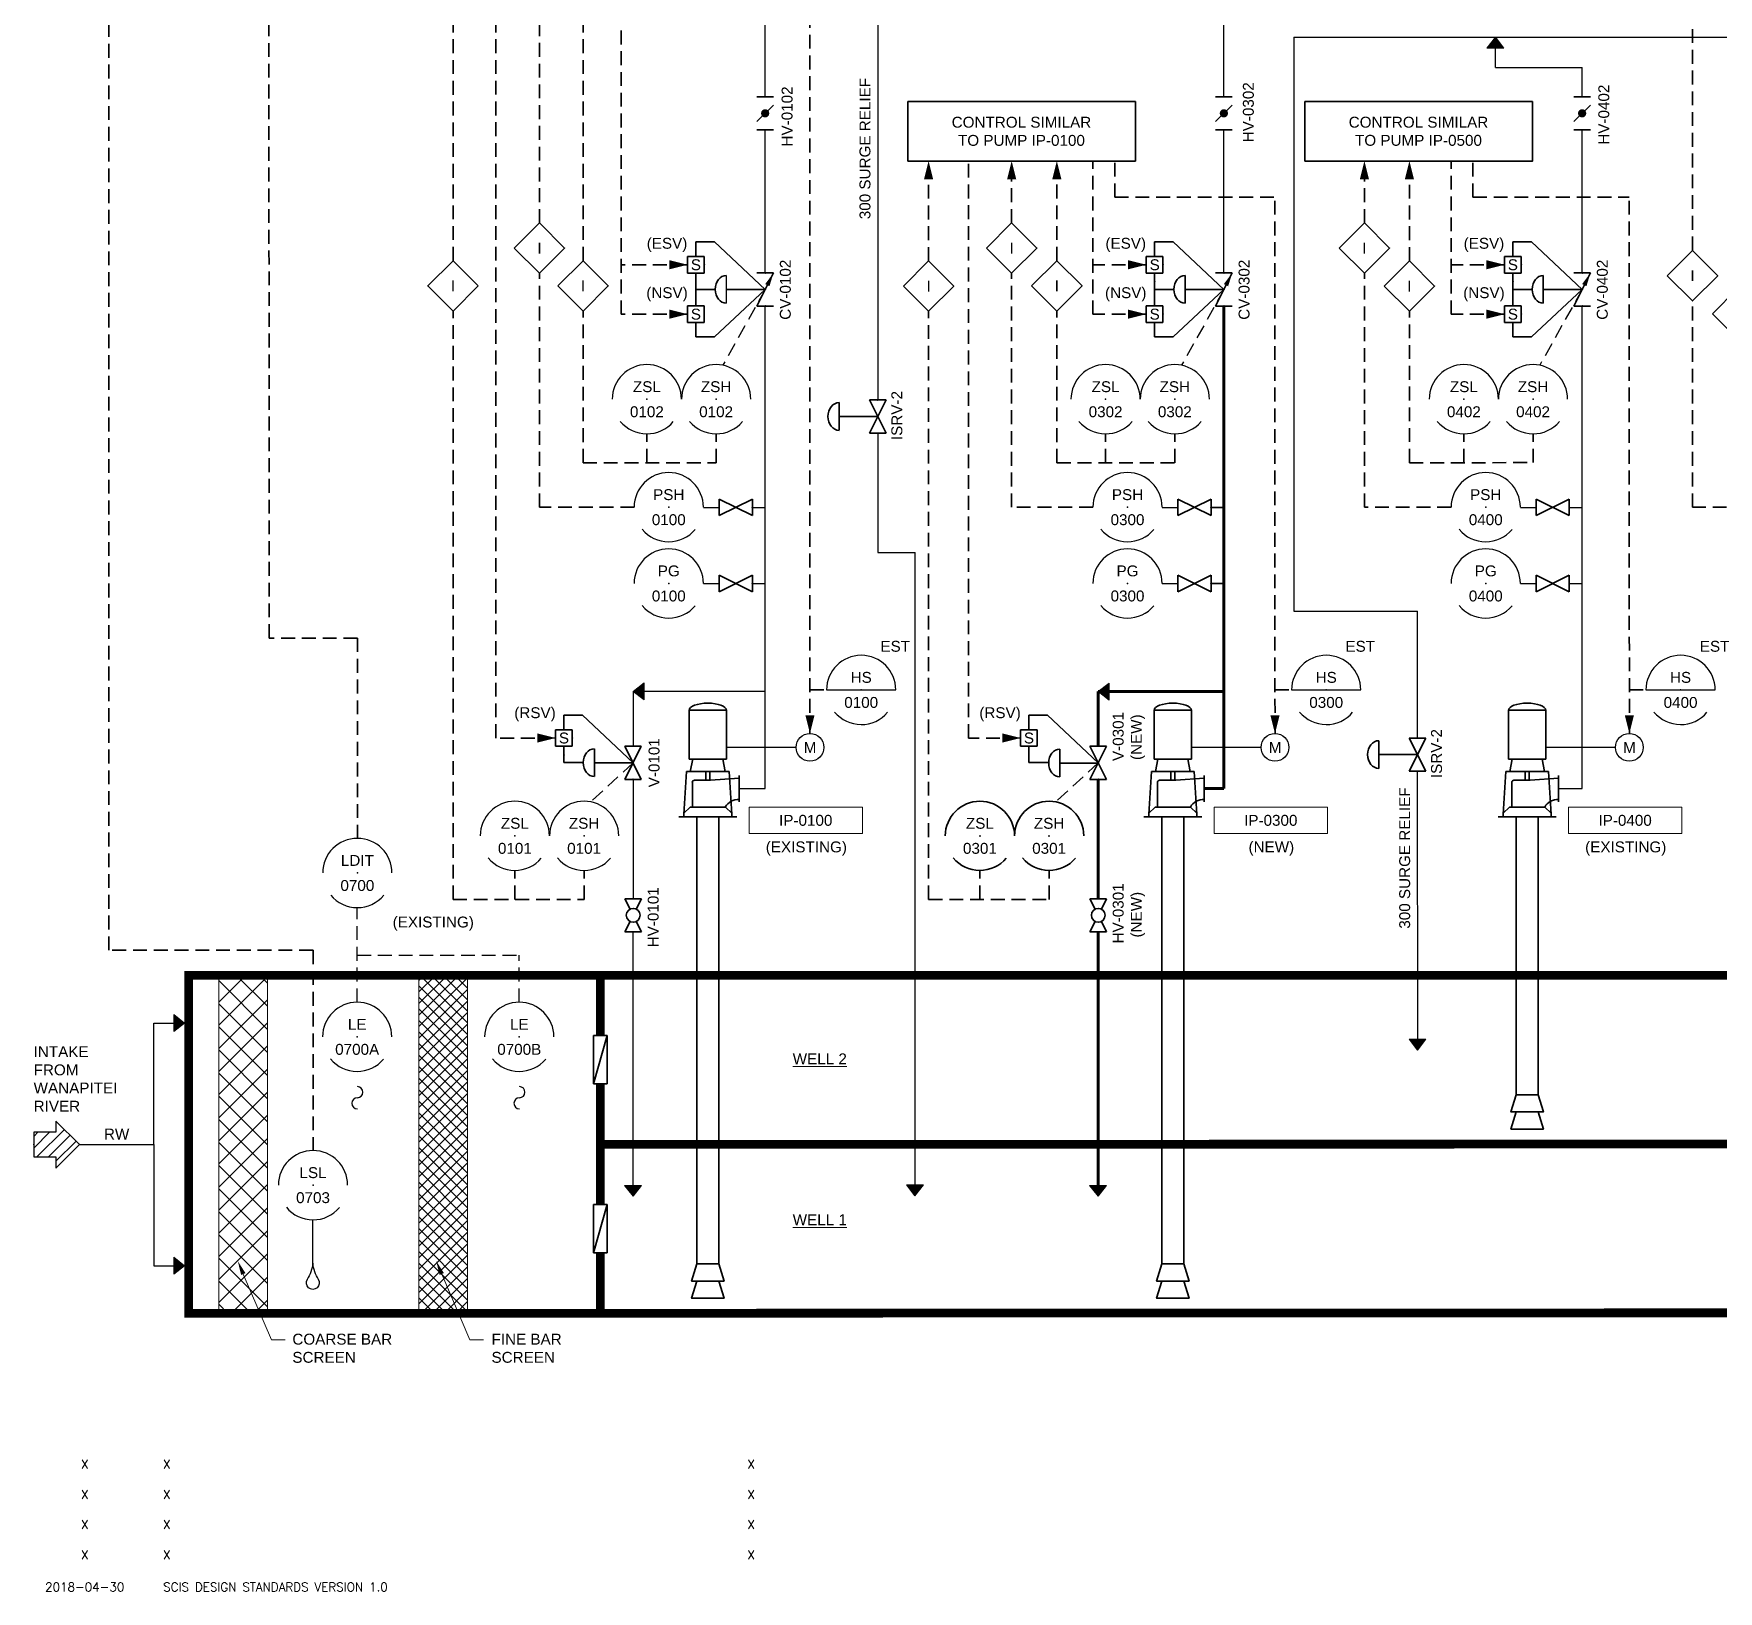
# Paper-space layout '11-Example P&ID with Typical IO and Controls- A1 Sheet' of a CAD drawing. Extents: x 47 to 819, y 21 to 569.
# Drawn here: x 47.3 to 433.7, y 22.5 to 379.9 of the extents above; entities that cross this region are included whole.
import ezdxf
from ezdxf.enums import TextEntityAlignment as Align

# ---------------------------------------------------------------- set-up
doc = ezdxf.new("R2010")
doc.units = 0
doc.linetypes.add('HIDDEN2', pattern=[4.7625, 3.175, -1.5875])
doc.layers.add('BOR-A1', color=7, linetype='Continuous')
for name, color, linetype, lineweight in [('D-EQPM', 4, 'Continuous', 35), ('D-EQPM-EXST', 252, 'Continuous', 35), ('D-MAJOR', 6, 'Continuous', 70), ('D-MINOR', 4, 'Continuous', 35), ('D-MINOR-EXST', 252, 'Continuous', 25), ('D-VALV', 4, 'Continuous', 35), ('D-VALV-EXST', 252, 'Continuous', 35), ('G-ANNO-SYMB', 1, 'Continuous', 13), ('G-ANNO-SYMB-EXST', 252, 'Continuous', 13), ('G-ANNO-TXNT-EXST', 252, 'Continuous', 13), ('N-ANNO-TEXT', 3, 'Continuous', 18), ('N-INST', 4, 'Continuous', 35), ('N-INST-EXST', 252, 'Continuous', 25), ('N-SGNL-ELEC', 4, 'HIDDEN2', 35), ('N-SGNL-ELEC-EXST', 252, 'HIDDEN2', 25)]:
    doc.layers.add(name, color=color, linetype=linetype, lineweight=lineweight)
doc.styles.add('_CGS_2-5_NOTES', font='arial.ttf', dxfattribs={"height": 2.5})
doc.styles.add('_CGS_2-5_SYMBOL', font='arial.ttf', dxfattribs={"height": 2.5})
doc.styles.add('STD2-0', font='simplex.shx', dxfattribs={"height": 2})
doc.styles.add('T1_2_5', font='arial.ttf', dxfattribs={"height": 2.5})

# ---------------------------------------------------------------- blocks, each defined once
blk = doc.blocks.new('_N_INST_FIELD_OP ACCESS')
for start, end in [(0, 180), (219.6995, 319.7606)]:
    blk.add_arc((0, 0), 7.94, start, end)
blk.add_point((0, 0))
at = {"style": '_CGS_2-5_SYMBOL'}
blk.add_attdef('ABB', (4.41, 8.76), '', height=2.5, dxfattribs=at)
for tag, p in [('TAG', (0, 1.63)), ('NO', (0, -4.12))]:
    blk.add_attdef(tag, text='', height=2.5, dxfattribs=at).set_placement(p, align=Align.CENTER)
blk = doc.blocks.new('_D_METER_LEVEL ULTRASOUND')
for centre, radius, start, end in [((0, 0), 7.94, 0, 180), ((0, 0), 7.94, 219.6995, 319.7606), ((0.04, -12.7), 1.27, 270, 90), ((0.04, -15.24), 1.27, 90, 270)]:
    blk.add_arc(centre, radius, start, end)
blk.add_point((0, 0))
at = {"style": '_CGS_2-5_SYMBOL'}
blk.add_attdef('ABB', (4.41, 8.76), '', height=2.5, dxfattribs=at)
for tag, p in [('TAG', (0, 1.63)), ('NO', (0, -4.12))]:
    blk.add_attdef(tag, text='', height=2.5, dxfattribs=at).set_placement(p, align=Align.CENTER)
blk = doc.blocks.new('_D_GATE_SLUICE - NORMALLY OPEN')
for p, q in [((0, 0), (11.1, 3.175)), ((0, 3.175), (11.1, 3.175)), ((0, 0), (0, 3.175)), ((11.1, 0), (0, 0)), ((11.1, 3.175), (11.1, 0))]:
    blk.add_line(p, q)
blk = doc.blocks.new('_D_VALVE_BUTTERFLY')
h = blk.add_hatch(color=256)
edge = h.paths.add_edge_path()
edge.add_arc((3.81, 0.02), 0.953, 180, 540)
for p, q in [((0, 1.91), (0, -1.9)), ((1.91, 1.91), (5.72, -1.9)), ((7.62, 1.91), (7.62, -1.9))]:
    blk.add_line(p, q)
for p in [(3.81, 0), (0, -0.02), (7.62, -0.02)]:
    blk.add_point(p)
blk = doc.blocks.new('_D_PUMP_VERTICAL TURBINE')
for p, q in [((-11.47, 17.97), (-11.47, 6.74)), ((-2.93, 17.97), (-11.47, 17.97)), ((-2.93, 6.74), (-2.93, 17.97)), ((-12.69, -5.85), (-12.08, 3.9)), ((-12.08, 3.9), (-2.32, 3.9)), ((-11.47, 6.74), (-2.93, 6.74)), ((-10.61, 6.74), (-11.21, 3.9)), ((-7.64, 1.94), (-7.64, 3.9)), ((-6.75, 1.94), (-6.75, 3.9)), ((-3.78, 6.74), (-3.19, 3.9)), ((-1.71, -5.85), (-2.32, 3.9)), ((-10.74, -4.23), (-10.74, 1.41)), ((-10.22, 1.94), (-6.54, 1.94)), ((-6.54, 1.94), (0, 2.41)), ((0, -3.02), (0, 3.02)), ((-0.57, -6.49), (-13.82, -6.49)), ((-12.69, -6.49), (-12.69, -5.85)), ((-12.68, -5.63), (-11.23, -4.23)), ((-11.23, -4.23), (-3.17, -4.23)), ((-1.72, -5.63), (-3.17, -4.23)), ((-1.71, -6.49), (-1.71, -5.85))]:
    blk.add_line(p, q)
blk.add_arc((-10.22, 1.41), 0.528, 90, 180)
at = {"extrusion": (0, 0, -1)}
blk.add_ellipse((-7.2, 17.97), major_axis=(4.27, 0), ratio=0.386284, start_param=3.141593, end_param=6.283185, dxfattribs=at)
blk.add_ellipse((-0.21, -5.85), major_axis=(-2.39, 2.39), ratio=1, start_param=-0.846486, end_param=0.286057)
at = {"style": '_CGS_2-5_SYMBOL'}
blk.add_attdef('XX', text='', height=2.5, dxfattribs=at).set_placement((0.15, -6.59), align=Align.TOP_LEFT)
blk = doc.blocks.new('_D_VALVE_BALL - NORMALLY OPEN')
for p, q in [((2.39, 0.71), (0, 1.9)), ((0, 1.9), (0, -1.9)), ((5.23, 0.71), (7.62, 1.9)), ((7.62, 1.9), (7.62, -1.9)), ((0, -1.9), (2.39, -0.71)), ((7.62, -1.9), (5.23, -0.71))]:
    blk.add_line(p, q)
blk.add_circle((3.81, 0), 1.59)
for p in [(0, 0), (7.62, 0)]:
    blk.add_point(p)
blk = doc.blocks.new('_D_VALVE_GATE')
for p, q in [((7.62, -1.905), (0, 1.905)), ((0, 1.905), (0, -1.905)), ((0, -1.905), (7.62, 1.905)), ((7.62, 1.905), (7.62, -1.905))]:
    blk.add_line(p, q)
for p in [(0, 0), (3.81, 0), (7.62, 0)]:
    blk.add_point(p)
blk = doc.blocks.new('_D_VALVE_CHECK')
for p, q in [((0, -1.905), (0, 1.905)), ((0, 1.905), (7.62, -1.905)), ((7.62, -1.905), (7.62, 1.905))]:
    blk.add_line(p, q)
for p in [(0, 0), (3.81, 0), (7.62, 0)]:
    blk.add_point(p)
blk.add_solid([(4.5466, -0.9652), (7.62, -1.905), (5.0292, 0.0254)])
blk = doc.blocks.new('_N_INST_PANEL_OP ACCESS')
blk.add_line((-7.95, 0), (7.95, 0))
for start, end in [(0, 180), (219.6995, 319.7606)]:
    blk.add_arc((0, 0), 7.94, start, end)
at = {"ltscale": 0.0508}
blk.add_point((0, 0), dxfattribs=at)
at = {"style": '_CGS_2-5_SYMBOL'}
blk.add_attdef('ABB', (4.41, 8.76), '', height=2.5, dxfattribs=at)
for tag, p in [('TAG', (0, 1.63)), ('NO', (0, -4.12))]:
    blk.add_attdef(tag, text='', height=2.5, dxfattribs=at).set_placement(p, align=Align.CENTER)
blk = doc.blocks.new('I-INST-LEVEL-FLOAT')
at = {"linetype": 'Continuous'}
for centre, radius, start, end in [((-24, 2.7), 24.1, 328.3026, 353.5458), ((24, 2.7), 24.1, 186.4542, 211.6974), ((0, -12), 4, 146.905, 33.095)]:
    blk.add_arc(centre, radius, start, end, dxfattribs=at)
at = {"style": 'T1_2_5'}
for tag, p in [('DESCRIPTION_LEFT1', (-7, -4)), ('DESCRIPTION_LEFT2', (-7, -8)), ('DESCRIPTION_LEFT3', (-7, -12))]:
    blk.add_attdef(tag, text='', height=2.5, dxfattribs=at).set_placement(p, align=Align.MIDDLE_RIGHT)
for tag, p in [('DESCRIPTION_RIGHT1', (7, -4)), ('DESCRIPTION_RIGHT2', (7, -8)), ('DESCRIPTION_RIGHT3', (7, -12))]:
    blk.add_attdef(tag, text='', height=2.5, dxfattribs=at).set_placement(p, align=Align.MIDDLE_LEFT)
blk = doc.blocks.new('_D_METER_LEVEL FLOAT')
blk.add_line((0, 6), (0, 15.96))
for start, end in [(0, 180), (219.6995, 319.7606)]:
    blk.add_arc((0.04, 23.9), 7.94, start, end)
blk.add_point((0.04, 23.9))
at = {"xscale": -0.3750000014881288, "yscale": 0.3750000014899567, "zscale": 0.3750000014887505}
blk.add_blockref('I-INST-LEVEL-FLOAT', (0, 6), dxfattribs=at)
at = {"style": '_CGS_2-5_SYMBOL'}
blk.add_attdef('ABB', (4.45, 32.65), '', height=2.5, dxfattribs=at)
for tag, p in [('TAG', (0.04, 25.53)), ('NO', (0.04, 19.78))]:
    blk.add_attdef(tag, text='', height=2.5, dxfattribs=at).set_placement(p, align=Align.CENTER)
blk = doc.blocks.new('CGS A1 REV ATT')
at = {"layer": 'BOR-A1', "color": 1, "style": 'STD2-0'}
for tag, p in [('R5-DATE', (58.99, 50.62)), ('R5-BY', (211.87, 50.62)), ('R4-DATE', (58.99, 43.7)), ('R4-BY', (211.87, 43.7)), ('R3-DATE', (58.99, 36.78)), ('R3-BY', (211.87, 36.78)), ('R2-DATE', (58.99, 29.86)), ('R2-BY', (211.87, 29.86)), ('R1-DATE', (58.99, 22.46)), ('R1-BY', (211.87, 22.46))]:
    blk.add_attdef(tag, text='', height=2, dxfattribs=at).set_placement(p, align=Align.CENTER)
for tag, p in [('R5-DESC', (76.99, 50.62)), ('R4-DESC', (76.99, 43.7)), ('R3-DESC', (76.99, 36.78)), ('R2-DESC', (76.99, 29.86)), ('R1-DESC', (76.99, 22.46))]:
    blk.add_attdef(tag, p, '', height=2, dxfattribs=at)

psp = doc.layouts.new('11-Example P&ID with Typical IO and Controls- A1 Sheet')

# ---------------------------------------------------------------- hatches: boundary and pattern name
at = {"layer": 'G-ANNO-SYMB-EXST'}
h = psp.add_hatch(dxfattribs=at)
h.set_pattern_fill('ANSI37', color=256, scale=30, style=0)
h.set_pattern_definition([(45, (31.207, 67.304), (-2.65165, 2.65165), []), (135, (31.207, 67.304), (-2.65165, -2.65165), [])])
h.paths.add_polyline_path([(89.73, 86.23), (100.9, 86.23), (100.9, 163.8), (89.73, 163.8)])
h = psp.add_hatch(dxfattribs=at)
h.set_pattern_fill('ANSI37', color=256, scale=15, style=0)
h.set_pattern_definition([(45, (21.0034, 53.307), (-1.325825, 1.325825), []), (135, (21.0034, 53.307), (-1.325825, -1.325825), [])])
h.paths.add_polyline_path([(135.64, 86.23), (146.81, 86.23), (146.81, 163.8), (135.64, 163.8)])

# ---------------------------------------------------------------- linework, layer by layer
at = {"ltscale": 0.0508}
psp.add_line((47.31, 126.84), (48.33, 127.86), dxfattribs=at)
for p in [(47.31, 124.99), (57.83, 125.02)]:
    psp.add_point(p, dxfattribs=at)
at = {"layer": 'D-EQPM', "ltscale": 0.0508}
for p, q in [((306.03, 200.15), (306.03, 97.59)), ((311.13, 200.15), (311.13, 97.59))]:
    psp.add_line(p, q, dxfattribs=at)
for points in [[(311.13, 97.59), (306.03, 97.59), (304.86, 93.65), (312.3, 93.65)], [(311.13, 93.65), (306.03, 93.65), (304.86, 89.7), (312.3, 89.7)]]:
    psp.add_lwpolyline(points, close=True, dxfattribs=at)
at = {"layer": 'D-EQPM-EXST', "ltscale": 10}
for p, q in [((199.36, 200.15), (199.36, 97.59)), ((204.46, 200.15), (204.46, 97.59)), ((387.31, 200.15), (387.31, 136.42)), ((392.41, 200.15), (392.41, 136.42))]:
    psp.add_line(p, q, dxfattribs=at)
for points in [[(392.41, 136.42), (387.31, 136.42), (386.14, 132.48), (393.58, 132.48)], [(392.41, 132.48), (387.31, 132.48), (386.14, 128.54), (393.58, 128.54)], [(204.46, 97.59), (199.36, 97.59), (198.19, 93.65), (205.63, 93.65)], [(204.46, 93.65), (199.36, 93.65), (198.19, 89.7), (205.63, 89.7)]]:
    psp.add_lwpolyline(points, close=True, dxfattribs=at)
at = {"layer": 'D-MAJOR'}
for p, q in [((320.31, 206.64), (320.31, 317.37)), ((291.48, 228.95), (320.31, 228.95)), ((291.48, 228.91), (291.48, 216.39)), ((291.48, 208.77), (291.48, 181.39)), ((315.78, 206.64), (320.31, 206.64)), ((291.49, 115.6), (291.48, 173.77))]:
    psp.add_line(p, q, dxfattribs=at)
at = {"layer": 'D-MINOR'}
for p, q in [((317.35, 271.18), (320.31, 271.18)), ((317.35, 253.68), (320.31, 253.68))]:
    psp.add_line(p, q, dxfattribs=at)
at = {"layer": 'D-MINOR-EXST'}
for p, q in [((215.09, 365.4), (215.09, 392.35)), ((240.95, 392.35), (240.95, 295.82)), ((320.31, 365.4), (320.31, 392.35)), ((336.32, 379.05), (382.56, 379.05)), ((336.32, 379.05), (336.32, 247.33)), ((382.56, 379.05), (513.17, 379.05)), ((382.56, 372.09), (382.56, 379.05)), ((382.56, 372.09), (402.49, 372.09)), ((402.49, 365.4), (402.49, 372.09)), ((215.09, 324.99), (215.09, 357.78)), ((320.31, 324.99), (320.31, 357.78)), ((402.49, 324.99), (402.49, 357.78)), ((402.49, 324.99), (402.49, 333.68)), ((206.16, 324.38), (206.16, 318.03)), ((215.09, 206.64), (215.09, 317.37)), ((402.49, 206.64), (402.49, 317.37)), ((240.95, 288.2), (240.95, 260.82)), ((200.9, 271.18), (204.51, 271.18)), ((212.13, 271.18), (215.09, 271.18)), ((306.13, 271.18), (309.73, 271.18)), ((388.3, 271.18), (391.9, 271.18)), ((399.52, 271.18), (402.49, 271.18)), ((240.89, 260.82), (249.47, 260.82)), ((249.48, 115.7), (249.47, 260.82)), ((200.9, 253.68), (204.51, 253.68)), ((212.13, 253.68), (215.09, 253.68)), ((306.13, 253.68), (309.73, 253.68)), ((388.3, 253.68), (391.9, 253.68)), ((399.52, 253.68), (402.49, 253.68)), ((336.32, 247.33), (364.74, 247.33)), ((364.74, 218.25), (364.74, 247.33)), ((184.81, 228.99), (215.09, 228.99)), ((184.81, 228.95), (184.81, 216.39)), ((222.17, 216.11), (206.18, 216.1)), ((328.84, 216.11), (312.85, 216.1)), ((364.74, 214.44), (364.74, 214.44)), ((410.12, 216.11), (394.13, 216.1)), ((184.81, 208.77), (184.81, 181.39)), ((364.75, 149.12), (364.74, 210.63)), ((209.11, 206.64), (215.09, 206.64)), ((397.06, 206.64), (402.49, 206.64)), ((184.82, 115.6), (184.81, 173.77)), ((74.84, 125.02), (74.84, 152.86)), ((74.84, 152.86), (82.85, 152.86)), ((47.31, 124.15), (51.02, 127.86)), ((48.02, 122.15), (54.35, 128.45)), ((50.71, 122.15), (55.69, 127.12)), ((52.39, 121.13), (57.04, 125.78)), ((57.83, 125.02), (74.84, 125.02)), ((74.84, 125.02), (74.84, 97.18)), ((74.84, 97.18), (82.85, 97.18))]:
    psp.add_line(p, q, dxfattribs=at)
at = {"layer": 'D-MINOR-EXST', "flags": 128}
psp.add_lwpolyline([(57.83, 125.02), (52.39, 130.35), (52.39, 127.84), (47.31, 127.84), (47.31, 122.15), (52.39, 122.15), (52.39, 119.58)], close=True, dxfattribs=at)
at = {"layer": 'D-VALV', "ltscale": 0.0508}
for p, q in [((275.57, 220.16), (275.57, 223.48)), ((279.82, 223.48), (275.57, 223.48)), ((291.48, 212.58), (279.82, 223.48)), ((277.48, 220.16), (273.67, 220.16)), ((273.67, 220.16), (273.67, 216.35)), ((277.48, 216.35), (277.48, 220.16)), ((273.67, 216.35), (275.57, 216.35)), ((275.57, 212.6), (275.57, 216.35)), ((275.57, 216.35), (277.48, 216.35)), ((280, 212.6), (275.57, 212.6)), ((282.66, 215.68), (282.66, 209.33))]:
    psp.add_line(p, q, dxfattribs=at)
at = {"layer": 'D-VALV', "ltscale": 0.0508, "flags": 128}
psp.add_lwpolyline([(291.58, 212.48), (282.67, 212.48)], dxfattribs=at)
at = {"layer": 'D-VALV', "ltscale": 0.0508, "extrusion": (0, 0, -1)}
psp.add_ellipse((282.65, 212.51), major_axis=(0, 3.18), ratio=0.8, start_param=3.141593, end_param=6.283185, dxfattribs=at)
at = {"layer": 'D-VALV-EXST'}
for p, q in [((201.09, 328.76), (197.28, 328.76)), ((197.28, 328.76), (197.28, 324.95)), ((199.18, 328.76), (199.18, 332.08)), ((203.43, 332.08), (199.18, 332.08)), ((201.09, 324.95), (201.09, 328.76)), ((215.09, 321.18), (203.43, 332.08)), ((306.31, 328.76), (302.5, 328.76)), ((302.5, 328.76), (302.5, 324.95)), ((304.41, 328.76), (304.41, 332.08)), ((308.65, 332.08), (304.41, 332.08)), ((306.31, 324.95), (306.31, 328.76)), ((320.31, 321.18), (308.65, 332.08)), ((388.49, 328.76), (384.68, 328.76)), ((384.68, 328.76), (384.68, 324.95)), ((386.58, 328.76), (386.58, 332.08)), ((390.83, 332.08), (386.58, 332.08)), ((388.49, 324.95), (388.49, 328.76)), ((402.49, 321.18), (390.83, 332.08)), ((197.28, 324.95), (199.18, 324.95)), ((199.18, 321.2), (199.18, 324.95)), ((199.18, 324.95), (201.09, 324.95)), ((302.5, 324.95), (304.41, 324.95)), ((304.41, 321.2), (304.41, 324.95)), ((304.41, 324.95), (306.31, 324.95)), ((384.68, 324.95), (386.58, 324.95)), ((386.58, 321.2), (386.58, 324.95)), ((386.58, 324.95), (388.49, 324.95)), ((203.61, 321.2), (199.18, 321.2)), ((199.18, 321.16), (199.18, 317.41)), ((215.09, 321.18), (203.43, 310.28)), ((308.84, 321.2), (304.41, 321.2)), ((304.41, 321.16), (304.41, 317.41)), ((320.31, 321.18), (308.65, 310.28)), ((311.39, 324.38), (311.39, 318.03)), ((391.01, 321.2), (386.58, 321.2)), ((386.58, 321.16), (386.58, 317.41)), ((402.49, 321.18), (390.83, 310.28)), ((393.56, 324.38), (393.56, 318.03)), ((197.28, 313.6), (197.28, 317.41)), ((197.28, 317.41), (199.18, 317.41)), ((199.18, 317.41), (201.09, 317.41)), ((201.09, 317.41), (201.09, 313.6)), ((302.5, 313.6), (302.5, 317.41)), ((302.5, 317.41), (304.41, 317.41)), ((304.41, 317.41), (306.31, 317.41)), ((306.31, 317.41), (306.31, 313.6)), ((384.68, 313.6), (384.68, 317.41)), ((384.68, 317.41), (386.58, 317.41)), ((386.58, 317.41), (388.49, 317.41)), ((388.49, 317.41), (388.49, 313.6)), ((201.09, 313.6), (197.28, 313.6)), ((199.18, 313.6), (199.18, 310.28)), ((306.31, 313.6), (302.5, 313.6)), ((304.41, 313.6), (304.41, 310.28)), ((388.49, 313.6), (384.68, 313.6)), ((386.58, 313.6), (386.58, 310.28)), ((203.43, 310.28), (199.18, 310.28)), ((308.65, 310.28), (304.41, 310.28)), ((390.83, 310.28), (386.58, 310.28)), ((232.02, 295.21), (232.02, 288.86)), ((168.91, 220.16), (168.91, 223.48)), ((173.15, 223.48), (168.91, 223.48)), ((184.81, 212.58), (173.15, 223.48)), ((170.81, 220.16), (167, 220.16)), ((167, 220.16), (167, 216.35)), ((170.81, 216.35), (170.81, 220.16)), ((355.81, 217.64), (355.81, 211.29)), ((167, 216.35), (168.91, 216.35)), ((168.91, 212.6), (168.91, 216.35)), ((168.91, 216.35), (170.81, 216.35)), ((173.34, 212.6), (168.91, 212.6)), ((175.89, 215.78), (175.89, 209.43))]:
    psp.add_line(p, q, dxfattribs=at)
at = {"layer": 'D-VALV-EXST', "flags": 128}
for points in [[(215.09, 321.18), (206.17, 321.18)], [(320.31, 321.18), (311.4, 321.18)], [(402.49, 321.18), (393.57, 321.18)], [(240.95, 292.01), (232.04, 292.01)], [(184.81, 212.58), (175.9, 212.58)], [(364.74, 214.44), (355.83, 214.44)]]:
    psp.add_lwpolyline(points, dxfattribs=at)
at = {"layer": 'D-VALV-EXST', "extrusion": (0, 0, -1)}
for centre in [(206.16, 321.2), (311.38, 321.2), (393.55, 321.2), (232.02, 292.03), (355.81, 214.46), (175.88, 212.6)]:
    psp.add_ellipse(centre, major_axis=(0, 3.18), ratio=0.8, start_param=3.141593, end_param=6.283185, dxfattribs=at)
at = {"layer": 'D-VALV-EXST'}
for p in [(201.09, 326.85), (306.31, 326.85), (388.49, 326.85), (304.41, 322.98), (386.58, 322.98), (306.31, 315.51), (388.49, 315.51), (170.81, 218.26), (168.91, 214.39)]:
    psp.add_point(p, dxfattribs=at)
at = {"layer": 'G-ANNO-SYMB', "ltscale": 0.001}
for p, q in [((291.48, 228.91), (293.96, 230.85)), ((293.96, 226.96), (291.48, 228.91)), ((293.96, 230.85), (293.96, 226.96)), ((293.39, 115.6), (289.5, 115.6)), ((289.5, 115.6), (291.44, 113.12)), ((291.44, 113.12), (293.39, 115.6))]:
    psp.add_line(p, q, dxfattribs=at)
at = {"layer": 'G-ANNO-SYMB', "ltscale": 0.001, "extrusion": (0, 0, -1)}
psp.add_solid([(-293.96, 230.85), (-293.96, 226.96), (-291.48, 228.91)], dxfattribs=at)
at = {"layer": 'G-ANNO-SYMB', "ltscale": 0.1, "extrusion": (0, 0, -1)}
psp.add_solid([(-293.39, 115.6), (-289.5, 115.6), (-291.44, 113.12)], dxfattribs=at)
at = {"layer": 'G-ANNO-SYMB-EXST', "ltscale": 0.1}
for p, q in [((380.61, 376.57), (382.56, 379.05)), ((382.56, 379.05), (384.51, 376.57)), ((384.51, 376.57), (380.61, 376.57)), ((184.81, 228.95), (187.29, 230.9)), ((187.29, 227), (184.81, 228.95)), ((187.29, 230.9), (187.29, 227)), ((79.43, 150.91), (79.43, 154.8)), ((79.43, 154.8), (81.91, 152.86)), ((81.91, 152.86), (79.43, 150.91)), ((366.65, 149.12), (362.76, 149.12)), ((362.76, 149.12), (364.7, 146.64)), ((364.7, 146.64), (366.65, 149.12)), ((186.73, 115.6), (182.83, 115.6)), ((182.83, 115.6), (184.78, 113.12)), ((184.78, 113.12), (186.73, 115.6)), ((251.38, 115.7), (247.48, 115.7)), ((247.48, 115.7), (249.43, 113.22)), ((249.43, 113.22), (251.38, 115.7)), ((79.43, 99.12), (79.43, 95.23)), ((81.91, 97.18), (79.43, 99.12)), ((79.43, 95.23), (81.91, 97.18))]:
    psp.add_line(p, q, dxfattribs=at)
at = {"layer": 'G-ANNO-SYMB-EXST', "const_width": 2}
for points in [[(718.43, 157.24), (718.43, 163.8), (82.85, 163.8), (82.85, 157.24)], [(718.43, 163.8), (718.38, 86.48), (82.85, 86.23), (82.85, 163.8)], [(177.26, 149.97), (177.26, 149.97), (177.27, 163.8), (177.27, 163.8)], [(177.26, 138.87), (177.26, 138.87), (177.27, 125.03), (177.27, 125.03)], [(177.26, 111.2), (177.26, 111.2), (177.27, 125.03), (177.27, 125.03)], [(718.4, 125.14), (718.4, 125.14), (177.27, 125.03), (177.27, 125.03)], [(177.26, 100.1), (177.26, 100.1), (177.27, 86.27), (177.27, 86.27)]]:
    psp.add_lwpolyline(points, dxfattribs=at)
at = {"layer": 'G-ANNO-SYMB-EXST'}
for points in [[(89.73, 86.23), (100.9, 86.23), (100.9, 163.8), (89.73, 163.8)], [(135.64, 86.23), (146.81, 86.23), (146.81, 163.8), (135.64, 163.8)]]:
    psp.add_lwpolyline(points, close=True, dxfattribs=at)
at = {"layer": 'G-ANNO-SYMB-EXST', "ltscale": 0.1, "extrusion": (0, 0, -1)}
for points in [[(-384.51, 376.57), (-380.61, 376.57), (-382.56, 379.05)], [(-187.29, 230.9), (-187.29, 227), (-184.81, 228.95)], [(-79.43, 150.91), (-79.43, 154.8), (-81.91, 152.86)], [(-366.65, 149.12), (-362.76, 149.12), (-364.7, 146.64)], [(-186.73, 115.6), (-182.83, 115.6), (-184.78, 113.12)], [(-251.38, 115.7), (-247.48, 115.7), (-249.43, 113.22)], [(-79.43, 99.12), (-79.43, 95.23), (-81.91, 97.18)]]:
    psp.add_solid(points, dxfattribs=at)
at = {"layer": 'G-ANNO-SYMB-EXST', "ltscale": 10}
for points in [[(94.87, 95.06), (94.09, 98.26), (95.86, 95.48)], [(140.38, 95.06), (139.61, 98.26), (141.38, 95.48)]]:
    psp.add_solid(points, dxfattribs=at)
at = {"layer": 'G-ANNO-TXNT-EXST', "ltscale": 10}
for points in [[(237.38, 196.36), (211.38, 196.36), (211.38, 202.36), (237.38, 202.36)], [(425.33, 196.36), (399.33, 196.36), (399.33, 202.36), (425.33, 202.36)]]:
    psp.add_lwpolyline(points, close=True, dxfattribs=at)
for points in [[(95.36, 95.27), (101.81, 80.18), (104.95, 80.18)], [(140.88, 95.27), (147.32, 80.18), (150.46, 80.18)]]:
    psp.add_lwpolyline(points, dxfattribs=at)
at = {"layer": 'N-ANNO-TEXT', "color": 4}
psp.add_lwpolyline([(344.05, 196.36), (318.05, 196.36), (318.05, 202.36), (344.05, 202.36)], close=True, dxfattribs=at)
at = {"layer": 'N-INST'}
for points in [[(300.02, 364.29), (247.8, 364.29), (247.8, 350.64), (300.02, 350.64)], [(391.09, 364.29), (338.87, 364.29), (338.87, 350.64), (391.09, 350.64)]]:
    psp.add_lwpolyline(points, close=True, dxfattribs=at)
at = {"layer": 'N-INST', "flags": 128}
for points in [[(157.51, 330.67), (163.3, 324.89), (169.08, 330.67), (163.3, 336.46)], [(265.83, 330.67), (271.61, 324.89), (277.39, 330.67), (271.61, 336.46)], [(346.75, 330.67), (352.53, 324.89), (358.31, 330.67), (352.53, 336.46)], [(422, 324.34), (427.78, 318.56), (433.56, 324.34), (427.78, 330.12)], [(149.25, 321.99), (143.47, 316.21), (137.69, 321.99), (143.47, 327.77)], [(167.51, 321.99), (173.3, 316.21), (179.08, 321.99), (173.3, 327.77)], [(246.78, 321.95), (252.56, 316.17), (258.34, 321.95), (252.56, 327.73)], [(276.19, 321.99), (281.98, 316.21), (287.76, 321.99), (281.98, 327.77)], [(357.07, 321.95), (362.85, 316.17), (368.63, 321.95), (362.85, 327.73)], [(432.34, 315.61), (438.13, 309.83), (443.91, 315.61), (438.13, 321.4)]]:
    psp.add_lwpolyline(points, close=True, dxfattribs=at)
at = {"layer": 'N-INST-EXST'}
for centre in [(225.35, 216.11), (332.01, 216.11), (413.3, 216.11)]:
    psp.add_circle(centre, 3.18, dxfattribs=at)
for p in [(302.5, 326.85), (384.68, 326.85), (402.49, 321.18)]:
    psp.add_point(p, dxfattribs=at)
at = {"layer": 'N-SGNL-ELEC'}
for p, q in [((64.55, 169.56), (64.54, 513.28)), ((101.29, 241.19), (101.2, 513.31)), ((143.47, 327.77), (143.47, 411.33)), ((153.3, 218.25), (153.3, 411.33)), ((163.3, 336.46), (163.3, 411.33)), ((173.3, 327.77), (173.3, 411.33)), ((182.05, 315.5), (182.05, 411.33)), ((225.35, 219.28), (225.35, 411.33)), ((427.78, 330.12), (427.78, 411.33)), ((252.56, 327.73), (252.56, 350.64)), ((261.7, 218.25), (261.7, 350.64)), ((271.61, 336.46), (271.61, 350.64)), ((281.98, 327.77), (281.98, 350.64)), ((290.25, 315.5), (290.25, 350.64)), ((295.25, 342.32), (295.25, 350.64)), ((352.53, 336.46), (352.53, 350.64)), ((362.85, 327.73), (362.85, 350.64)), ((372.42, 315.5), (372.42, 350.64)), ((377.42, 342.32), (377.42, 350.64)), ((295.25, 342.32), (332, 342.32)), ((332.02, 219.28), (332, 342.32)), ((377.42, 342.32), (413.28, 342.32)), ((413.3, 219.28), (413.28, 342.32)), ((163.3, 271.22), (163.3, 324.89)), ((197.28, 326.85), (182.05, 326.85)), ((271.61, 271.22), (271.61, 324.89)), ((302.5, 326.85), (290.25, 326.85)), ((352.53, 271.22), (352.53, 324.89)), ((384.68, 326.85), (372.42, 326.85)), ((427.78, 271.22), (427.78, 318.56)), ((143.47, 181.23), (143.47, 316.21)), ((173.3, 281.41), (173.3, 316.21)), ((197.28, 315.51), (182.05, 315.5)), ((252.56, 181.23), (252.56, 316.17)), ((281.98, 281.41), (281.98, 316.21)), ((302.5, 315.51), (290.25, 315.5)), ((362.85, 281.42), (362.85, 316.17)), ((384.68, 315.51), (372.42, 315.5)), ((187.94, 281.42), (187.94, 288.05)), ((203.82, 281.42), (203.82, 288.05)), ((293.16, 281.42), (293.16, 288.05)), ((309.04, 281.42), (309.04, 288.05)), ((375.34, 281.44), (375.34, 288.05)), ((391.21, 281.44), (391.21, 288.05)), ((173.3, 281.41), (203.82, 281.42)), ((281.98, 281.41), (309.04, 281.42)), ((362.85, 281.42), (391.21, 281.44)), ((185.03, 271.22), (163.3, 271.22)), ((290.25, 271.22), (271.61, 271.22)), ((372.42, 271.22), (352.53, 271.22)), ((454.67, 271.22), (427.78, 271.22)), ((121.53, 241.18), (101.29, 241.19)), ((121.53, 241.18), (121.53, 195.23)), ((225.35, 229.29), (229.17, 229.29)), ((332.02, 229.29), (335.84, 229.29)), ((413.3, 229.29), (417.13, 229.29)), ((167, 218.26), (153.3, 218.25)), ((273.67, 218.26), (261.7, 218.25)), ((291.48, 212.58), (281.74, 203.6)), ((157.66, 181.24), (157.66, 187.87)), ((173.54, 181.24), (173.54, 187.87)), ((264.33, 181.24), (264.33, 187.87)), ((280.21, 181.24), (280.21, 187.87)), ((143.47, 181.23), (173.54, 181.24)), ((252.56, 181.23), (280.21, 181.24)), ((111.36, 169.54), (64.55, 169.56)), ((111.36, 169.54), (111.36, 123.59))]:
    psp.add_line(p, q, dxfattribs=at)
at = {"layer": 'N-SGNL-ELEC', "linetype": 'Continuous'}
for points in [[(252.56, 350.64, 0, 2.1, 0), (252.56, 346.44, 2.1, 2.1, 0)], [(271.61, 350.64, 0, 2.1, 0), (271.61, 346.44, 2.1, 2.1, 0)], [(281.98, 350.64, 0, 2.1, 0), (281.98, 346.44, 2.1, 2.1, 0)], [(352.53, 350.64, 0, 2.1, 0), (352.53, 346.44, 2.1, 2.1, 0)], [(362.85, 350.64, 0, 2.1, 0), (362.85, 346.44, 2.1, 2.1, 0)], [(197.28, 326.85, 0, 2.1, 0), (193.08, 326.85, 2.1, 2.1, 0)], [(302.5, 326.85, 0, 2.1, 0), (298.3, 326.85, 2.1, 2.1, 0)], [(384.68, 326.85, 0, 2.1, 0), (380.48, 326.85, 2.1, 2.1, 0)], [(197.28, 315.51, 0, 2.1, 0), (193.08, 315.51, 2.1, 2.1, 0)], [(302.5, 315.51, 0, 2.1, 0), (298.3, 315.51, 2.1, 2.1, 0)], [(384.68, 315.51, 0, 2.1, 0), (380.48, 315.51, 2.1, 2.1, 0)], [(225.35, 219.28, 0, 2.1, 0), (225.35, 223.48, 2.1, 2.1, 0)], [(332.02, 219.28, 0, 2.1, 0), (332.02, 223.48, 2.1, 2.1, 0)], [(413.3, 219.28, 0, 2.1, 0), (413.3, 223.48, 2.1, 2.1, 0)], [(167, 218.26, 0, 2.1, 0), (162.8, 218.26, 2.1, 2.1, 0)], [(273.67, 218.26, 0, 2.1, 0), (269.47, 218.26, 2.1, 2.1, 0)]]:
    psp.add_lwpolyline(points, format="xyseb", dxfattribs=at)
at = {"layer": 'N-SGNL-ELEC-EXST'}
for p, q in [((215.09, 321.18), (205.35, 303.78)), ((320.31, 321.18), (310.57, 303.78)), ((402.49, 321.18), (392.74, 303.78)), ((184.81, 212.58), (175.07, 203.6)), ((121.49, 168.46), (158.67, 168.46))]:
    psp.add_line(p, q, dxfattribs=at)
for points in [[(121.49, 157.63), (121.49, 179.36)], [(158.67, 157.63), (158.67, 168.46)]]:
    psp.add_lwpolyline(points, dxfattribs=at)

# ---------------------------------------------------------------- block references
psp.add_blockref('CGS A1 REV ATT', (0, 0)).add_auto_attribs({'R1-DATE': '2018-04-30', 'R1-DESC': 'SCIS DESIGN STANDARDS VERSION 1.0', 'R2-DATE': 'X', 'R2-DESC': 'X', 'R2-BY': 'X', 'R3-DATE': 'X', 'R3-DESC': 'X', 'R3-BY': 'X', 'R4-DATE': 'X', 'R4-DESC': 'X', 'R4-BY': 'X', 'R5-DATE': 'X', 'R5-DESC': 'X', 'R5-BY': 'X'})
at = {"layer": 'D-EQPM', "ltscale": 0.0508}
psp.add_blockref('_D_PUMP_VERTICAL TURBINE', (315.78, 206.64), dxfattribs=at)
at = {"layer": 'D-EQPM-EXST'}
psp.add_blockref('_D_PUMP_VERTICAL TURBINE', (209.11, 206.64), dxfattribs=at)
at = {"layer": 'D-EQPM-EXST', "ltscale": 10}
psp.add_blockref('_D_PUMP_VERTICAL TURBINE', (397.06, 206.64), dxfattribs=at)
at = {"layer": 'D-EQPM-EXST', "xscale": -1, "rotation": 270}
for p in [(175.67, 138.87), (175.67, 100.1)]:
    psp.add_blockref('_D_GATE_SLUICE - NORMALLY OPEN', p, dxfattribs=at)
at = {"layer": 'D-VALV', "ltscale": 0.0508}
for name, p, rotation in [('_D_VALVE_GATE', (317.35, 271.18), 180), ('_D_VALVE_GATE', (317.35, 253.68), 180), ('_D_VALVE_GATE', (291.48, 208.77), 90), ('_D_VALVE_BALL - NORMALLY OPEN', (291.48, 173.77), 90)]:
    psp.add_blockref(name, p, dxfattribs=dict(at, rotation=rotation))
at = {"layer": 'D-VALV-EXST', "ltscale": 0.0508, "rotation": 90}
for p in [(215.09, 357.78), (320.31, 357.78), (402.49, 357.78)]:
    psp.add_blockref('_D_VALVE_BUTTERFLY', p, dxfattribs=at)
at = {"layer": 'D-VALV-EXST', "zscale": 2.539999999999999, "rotation": 90}
for p in [(215.09, 317.37), (320.31, 317.37), (402.49, 317.37)]:
    psp.add_blockref('_D_VALVE_CHECK', p, dxfattribs=at)
at = {"layer": 'D-VALV-EXST'}
for name, p, rotation in [('_D_VALVE_GATE', (240.89, 288.2), 90), ('_D_VALVE_GATE', (212.13, 271.18), 180), ('_D_VALVE_GATE', (399.52, 271.18), 180), ('_D_VALVE_GATE', (212.13, 253.68), 180), ('_D_VALVE_GATE', (399.52, 253.68), 180), ('_D_VALVE_GATE', (364.69, 210.63), 90), ('_D_VALVE_GATE', (184.76, 208.77), 90), ('_D_VALVE_BALL - NORMALLY OPEN', (184.81, 173.77), 90)]:
    psp.add_blockref(name, p, dxfattribs=dict(at, rotation=rotation))
at = {"layer": 'N-INST'}
for p, values in [((264.33, 195.81), {'NO': '0301', 'TAG': 'ZSL'}), ((280.21, 195.81), {'NO': '0301', 'TAG': 'ZSH'})]:
    psp.add_blockref('_N_INST_FIELD_OP ACCESS', p, dxfattribs=at).add_auto_attribs(values)
at = {"layer": 'N-INST-EXST'}
for p, values in [((187.94, 295.99), {'NO': '0102', 'TAG': 'ZSL'}), ((203.82, 295.99), {'NO': '0102', 'TAG': 'ZSH'}), ((293.16, 295.99), {'NO': '0302', 'TAG': 'ZSL'}), ((309.04, 295.99), {'NO': '0302', 'TAG': 'ZSH'}), ((375.34, 295.99), {'NO': '0402', 'TAG': 'ZSL'}), ((391.21, 295.99), {'NO': '0402', 'TAG': 'ZSH'}), ((192.96, 271.22), {'NO': '0100', 'TAG': 'PSH'}), ((298.19, 271.22), {'NO': '0300', 'TAG': 'PSH'}), ((380.36, 271.22), {'NO': '0400', 'TAG': 'PSH'}), ((192.96, 253.72), {'NO': '0100', 'TAG': 'PG'}), ((298.19, 253.72), {'NO': '0300', 'TAG': 'PG'}), ((380.36, 253.72), {'NO': '0400', 'TAG': 'PG'}), ((157.66, 195.81), {'NO': '0101', 'TAG': 'ZSL'}), ((173.54, 195.81), {'NO': '0101', 'TAG': 'ZSH'}), ((121.53, 187.29), {'NO': '0700', 'TAG': 'LDIT'})]:
    psp.add_blockref('_N_INST_FIELD_OP ACCESS', p, dxfattribs=at).add_auto_attribs(values)
at = {"layer": 'N-INST-EXST', "ltscale": 10}
for p, values in [((237.1, 229.29), {'NO': '0100', 'TAG': 'HS', 'ABB': 'EST'}), ((343.77, 229.29), {'NO': '0300', 'TAG': 'HS', 'ABB': 'EST'}), ((425.05, 229.29), {'NO': '0400', 'TAG': 'HS', 'ABB': 'EST'})]:
    psp.add_blockref('_N_INST_PANEL_OP ACCESS', p, dxfattribs=at).add_auto_attribs(values)
at = {"layer": 'N-INST-EXST'}
ref = psp.add_blockref('_D_METER_LEVEL ULTRASOUND', (121.49, 149.69), dxfattribs=at)
ref.add_attrib('TAG', 'LE', dxfattribs={"layer": '0', "height": 2.5, "style": '_CGS_2-5_SYMBOL'}).set_placement((121.49, 151.32), align=Align.CENTER)
ref.add_attrib('NO', '0700A', dxfattribs={"layer": '0', "height": 2.5, "style": '_CGS_2-5_SYMBOL'}).set_placement((121.49, 145.57), align=Align.CENTER)
ref = psp.add_blockref('_D_METER_LEVEL ULTRASOUND', (158.67, 149.69), dxfattribs=at)
ref.add_attrib('TAG', 'LE', dxfattribs={"layer": '0', "height": 2.5, "style": '_CGS_2-5_SYMBOL'}).set_placement((158.67, 151.32), align=Align.CENTER)
ref.add_attrib('NO', '0700B', dxfattribs={"layer": '0', "height": 2.5, "style": '_CGS_2-5_SYMBOL'}).set_placement((158.67, 145.57), align=Align.CENTER)
ref = psp.add_blockref('_D_METER_LEVEL FLOAT', (111.32, 91.75), dxfattribs=at)
ref.add_attrib('TAG', 'LSL', dxfattribs={"layer": '0', "height": 2.5, "style": '_CGS_2-5_SYMBOL'}).set_placement((111.36, 117.28), align=Align.CENTER)
ref.add_attrib('NO', '0703', dxfattribs={"layer": '0', "height": 2.5, "style": '_CGS_2-5_SYMBOL'}).set_placement((111.36, 111.54), align=Align.CENTER)

# ---------------------------------------------------------------- texts
at = {"layer": 'D-VALV', "ltscale": 0.0508, "style": '_CGS_2-5_NOTES'}
psp.add_text('S', height=2.5, dxfattribs=at).set_placement((275.58, 218.26), align=Align.MIDDLE_CENTER)
at = {"layer": 'D-VALV-EXST', "style": '_CGS_2-5_NOTES'}
for p in [(199.19, 326.85), (304.42, 326.85), (386.59, 326.85), (199.19, 315.51), (304.42, 315.51), (386.59, 315.51), (168.92, 218.26)]:
    psp.add_text('S', height=2.5, dxfattribs=at).set_placement(p, align=Align.MIDDLE_CENTER)
at = {"layer": 'G-ANNO-TXNT-EXST', "ltscale": 10, "style": '_CGS_2-5_NOTES'}
for s, p in [('IP-0100', (224.38, 198.12)), ('IP-0400', (412.33, 198.12))]:
    psp.add_text(s, height=2.5, dxfattribs=at).set_placement(p, align=Align.CENTER)
at = {"layer": 'G-ANNO-TXNT-EXST', "ltscale": 0.75, "char_height": 2.5, "attachment_point": 5, "rotation": 90, "style": '_CGS_2-5_NOTES'}
for s, insert, width in [('HV-0102', (220.11, 360.87), 24.0114), ('HV-0302', (325.92, 361.83), 24.0114), ('HV-0402', (407.45, 361.28), 24.0114), ('CV-0102', (219.71, 321.11), 24.0114), ('CV-0302', (324.94, 321.11), 24.0114), ('CV-0402', (407.11, 321.11), 24.0114), ('V-0101', (189.6, 212.58), 24.2624), ('HV-0101', (189.4, 177.12), 24.0114)]:
    psp.add_mtext(s, dxfattribs=dict(at, insert=insert, width=width))
at = {"layer": 'G-ANNO-TXNT-EXST', "ltscale": 10, "char_height": 2.5, "width": 45.6873, "attachment_point": 8, "rotation": 90, "style": '_CGS_2-5_NOTES'}
for s, insert in [('300 SURGE RELIEF', (239.25, 353.5)), ('ISRV-2', (246.56, 292.24)), ('ISRV-2', (370.35, 214.68)), ('300 SURGE RELIEF', (363.05, 190.71))]:
    psp.add_mtext(s, dxfattribs=dict(at, insert=insert))
at = {"layer": 'G-ANNO-TXNT-EXST', "ltscale": 10, "char_height": 2.5, "style": '_CGS_2-5_NOTES'}
for s, insert, width, attachment_point in [('\\pi35.04767;(EXISTING)', (180.16, 194.52), 88.3849, 1), ('\\pi35.04767;(EXISTING)', (368.11, 194.52), 88.3849, 1), ('(EXISTING)', (138.94, 174.03), 29.1219, 8), ('INTAKE\\PFROM\\PWANAPITEI\\PRIVER', (47.27, 132.53), 44.9933, 7), ('RW', (66.31, 127.38), 8.7808, 5), ('COARSE BAR\\PSCREEN', (106.62, 81.57), 30.6887, 1), ('FINE BAR\\PSCREEN', (152.3, 81.57), 30.6887, 1)]:
    psp.add_mtext(s, dxfattribs=dict(at, insert=insert, width=width, attachment_point=attachment_point))
at = {"layer": 'G-ANNO-TXNT-EXST', "char_height": 2.5, "width": 153.4438, "attachment_point": 5, "style": '_CGS_2-5_NOTES'}
for s, insert in [('{\\LWELL 2}', (227.6, 144.64)), ('{\\LWELL 1}', (227.6, 107.72))]:
    psp.add_mtext(s, dxfattribs=dict(at, insert=insert))
at = {"layer": 'N-ANNO-TEXT', "color": 4, "style": '_CGS_2-5_NOTES'}
psp.add_text('IP-0300', height=2.5, dxfattribs=at).set_placement((331.05, 198.12), align=Align.CENTER)
at = {"layer": 'N-ANNO-TEXT', "char_height": 2.5, "style": '_CGS_2-5_NOTES'}
for s, insert, width, attachment_point in [('CONTROL SIMILAR\\PTO PUMP IP-0100', (273.86, 360.8), 39.4583, 2), ('CONTROL SIMILAR\\PTO PUMP IP-0500', (364.93, 360.81), 39.4583, 2), ('(ESV)', (192.56, 329.77), 29.1219, 8), ('(ESV)', (297.78, 329.77), 29.1219, 8), ('(ESV)', (379.95, 329.77), 29.1219, 8), ('I', (163.3, 330.67), 30, 5), ('I', (271.61, 330.67), 30, 5), ('I', (352.53, 330.67), 30, 5), ('I', (427.78, 324.34), 30, 5), ('I', (143.47, 321.99), 30, 5), ('I', (173.3, 321.99), 30, 5), ('(NSV)', (192.56, 318.43), 29.1219, 8), ('I', (252.56, 321.95), 30, 5), ('I', (281.98, 321.99), 30, 5), ('(NSV)', (297.78, 318.43), 29.1219, 8), ('I', (362.85, 321.95), 30, 5), ('(NSV)', (379.95, 318.43), 29.1219, 8), ('(RSV)', (162.28, 222.06), 29.1219, 8), ('(RSV)', (268.95, 222.06), 29.1219, 8), ('\\pi39.12424;(NEW)', (286.82, 194.52), 88.3849, 1)]:
    psp.add_mtext(s, dxfattribs=dict(at, insert=insert, width=width, attachment_point=attachment_point))
at = {"layer": 'N-ANNO-TEXT', "char_height": 2.5, "width": 88.3849, "attachment_point": 1, "rotation": 90, "style": '_CGS_2-5_NOTES'}
for s, insert in [('\\pi38.88976;V-0301\\P\\pi39.12424;(NEW)', (294.8, 174.08)), ('\\pi37.76084;HV-0301\\P\\pi39.12424;(NEW)', (294.8, 133.36))]:
    psp.add_mtext(s, dxfattribs=dict(at, insert=insert))
at = {"layer": 'N-INST-EXST', "style": '_CGS_2-5_NOTES'}
for p in [(225.37, 216.07), (332.04, 216.07), (413.32, 216.07)]:
    psp.add_text('M', height=2.5, dxfattribs=at).set_placement(p, align=Align.MIDDLE_CENTER)

doc.saveas('drawing.dxf')
